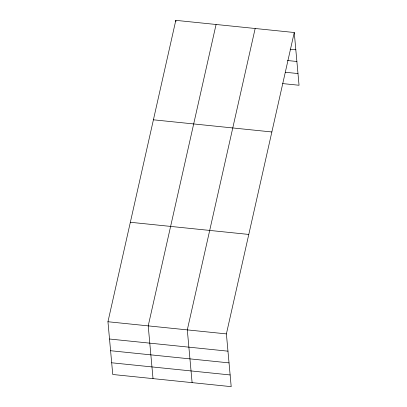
<?xml version="1.0" encoding="UTF-8"?>
<svg xmlns="http://www.w3.org/2000/svg" width="407" height="407" viewBox="0 0 407 407"><rect width="100%" height="100%" fill="white"/><g stroke="black" fill="none" stroke-linecap="round" stroke-linejoin="round"><path stroke-width="0.61" d="M294.251 32.509L226.394 333.898L231.196 386.65L112.749 374.491L107.952 321.739L175.804 20.35L294.251 32.509L299.048 85.261L282.656 83.583M216.076 24.486L148.219 325.87L153.022 378.627M255.164 28.495L187.306 329.884L192.109 382.636M290.145 49.201L295.823 49.786M287.428 60.521L296.886 61.493M285.373 72.263L297.985 73.555M153.414 119.806L271.856 131.965M130.342 222.278L248.789 234.437M107.952 321.739L226.394 333.898M109.524 339.016L227.966 351.17M110.587 350.722L229.034 362.881M111.686 362.785L230.133 374.944M175.804 20.35L175.916 21.586"/></g></svg>
